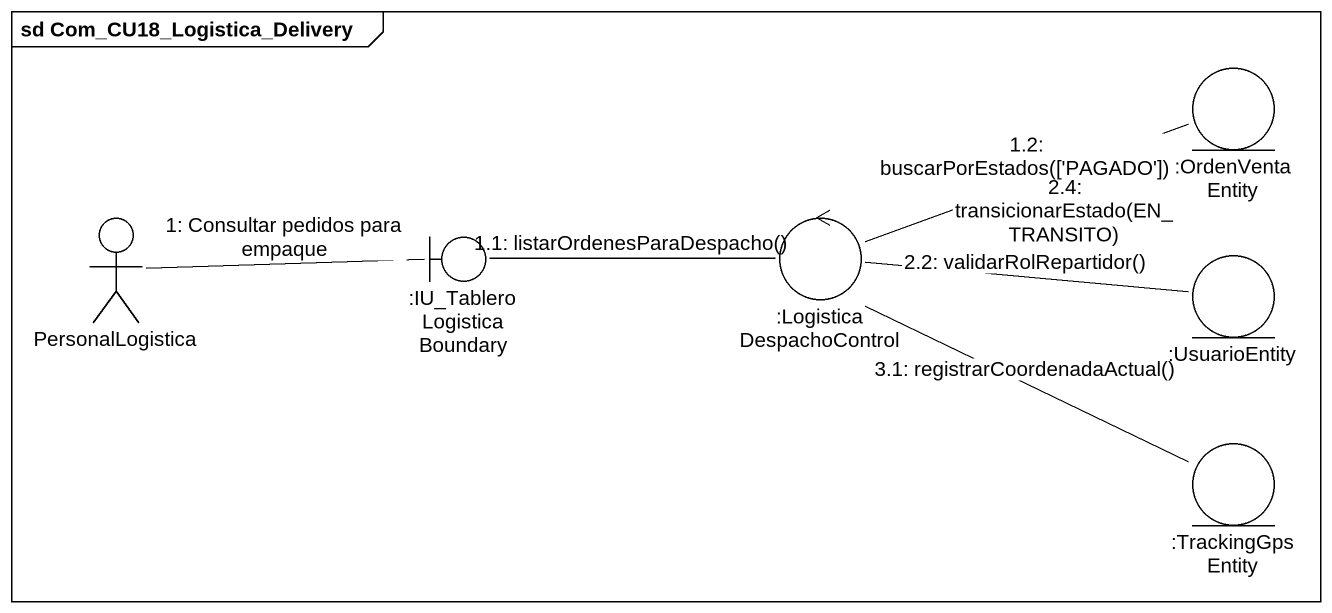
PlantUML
@startuml
mainframe sd Com_CU18_Logistica_Delivery
entity ":OrdenVentaEntity" as OrdenVentaEntity
actor PersonalLogistica
boundary ":IU_TableroLogisticaBoundary" as IU_TableroLogisticaBoundary
control ":LogisticaDespachoControl" as LogisticaDespachoControl
entity ":UsuarioEntity" as UsuarioEntity
entity ":TrackingGpsEntity" as TrackingGpsEntity
PersonalLogistica -right- IU_TableroLogisticaBoundary : 1: Consultar pedidos para empaque
IU_TableroLogisticaBoundary -right- LogisticaDespachoControl : 1.1: listarOrdenesParaDespacho()
LogisticaDespachoControl -right- OrdenVentaEntity : 1.2: buscarPorEstados(['PAGADO'])
LogisticaDespachoControl -right- OrdenVentaEntity : 2.4: transicionarEstado(EN_TRANSITO)
LogisticaDespachoControl -right- UsuarioEntity : 2.2: validarRolRepartidor()
LogisticaDespachoControl -right- TrackingGpsEntity : 3.1: registrarCoordenadaActual()
@enduml
